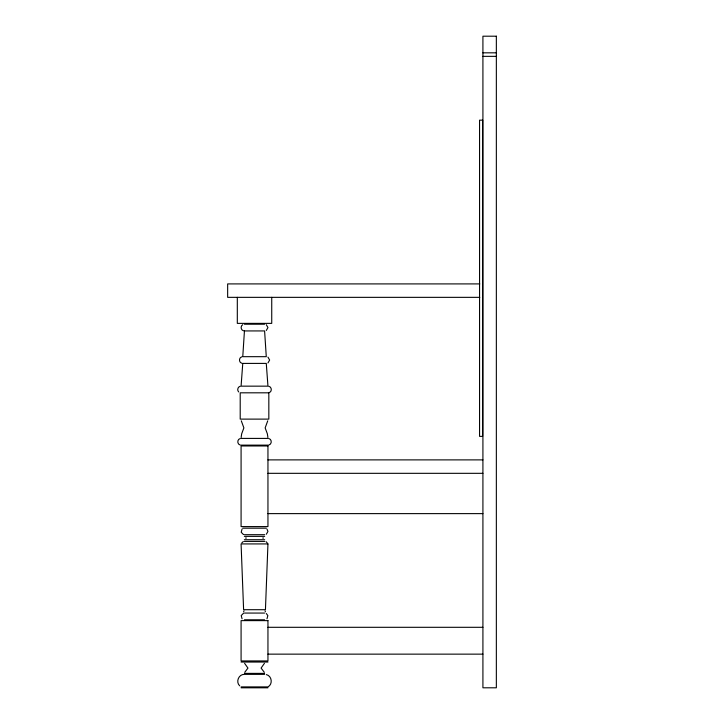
<?xml version="1.0" encoding="UTF-8"?>
<svg xmlns="http://www.w3.org/2000/svg" width="724" height="724" viewBox="0 0 724 724"><rect width="100%" height="100%" fill="white"/><g stroke="black" fill="none" stroke-linecap="round" stroke-linejoin="round"><path stroke-width="1.09" d="M241.119 437.468L241.698 433.757L243.879 427.911L241.3 420.825M243.608 611.807L244.006 610.848M245.97 538.484L245.97 537.615M263.074 537.615L263.074 538.484M267.735 420.825L265.156 427.911L267.337 433.757L267.925 437.468M264.423 663.356L261.093 668.08L264.287 672.288M244.757 672.288L247.952 668.08L244.612 663.356M241.816 542.9L243.309 541.516M242.042 529.126L241.201 532.276L243.499 534.574M266.975 618.803L267.844 615.554L266.278 613.518M242.766 324.66C240.223 325.999 240.775 330.18 243.572 330.814M266.278 330.479L267.952 327.574L266.278 324.66M267.952 362.95L269.636 360.045L267.952 357.131M269.645 392.471C272.206 391.123 271.654 386.915 268.83 386.272M266.323 534.249L267.952 531.434L267.002 529.126M241.897 356.796C238.667 357.511 238.667 362.57 241.897 363.285M240.205 386.272C237.771 386.851 236.866 390.218 238.694 391.937M240.214 438.527C236.992 439.242 236.992 444.301 240.214 445.016M268.821 445.016C272.052 444.301 272.052 439.242 268.821 438.527M243.572 613.183L241.201 615.554L242.069 618.803M482.917 52.825L496.347 52.825M482.917 56.354L496.347 56.354M479.768 283.908L227.653 283.908L227.653 297.347L479.768 297.347M244.441 324.216L264.595 324.216M241.083 438.409L267.952 438.409M241.083 445.133L267.952 445.133M267.952 459.885L482.917 459.885M267.952 473.324L482.917 473.324M267.952 513.624L482.917 513.624M242.712 528.176L266.323 528.176M244.341 534.692L264.694 534.692M244.341 536.366L264.694 536.366M244.341 539.724L264.694 539.724M244.341 541.407L264.694 541.407M244.441 613.065L264.595 613.065M244.441 619.789L264.595 619.789M267.952 627.301L482.917 627.301M267.952 654.143L482.917 654.143M241.083 662.044L267.952 662.044M244.441 673.383L264.595 673.383M264.595 674.361L244.441 674.361C238.703 674.135 235.472 681.936 239.689 685.836M241.083 686.904L267.952 686.904C273.038 684.225 271.934 675.863 266.332 674.596M241.083 687.8L267.952 687.8M266.052 541.652L267.219 542.9M265.038 610.848L265.437 611.807M271.735 297.347L271.735 323.375L237.309 323.375L237.309 297.347M267.952 543.923L265.437 609.708L243.608 609.708L241.083 543.923L267.952 543.923M244.441 330.931L242.766 356.679L266.278 356.679L264.595 330.931L244.441 330.931M242.766 363.403L241.083 386.154L267.952 386.154L266.278 363.403L242.766 363.403M496.347 36.2L482.917 36.2L482.917 687.8L496.347 687.8L496.347 36.2M482.618 120.166L479.56 120.166L479.56 436.373L482.618 436.373L482.618 120.166M268.83 392.815L240.205 392.815L240.205 419.115L268.83 419.115L268.83 392.815M267.952 445.966L241.083 445.966L241.083 526.583L267.952 526.583L267.952 445.966M267.952 620.622L241.083 620.622L241.083 660.931L267.952 660.931L267.952 620.622"/></g></svg>
